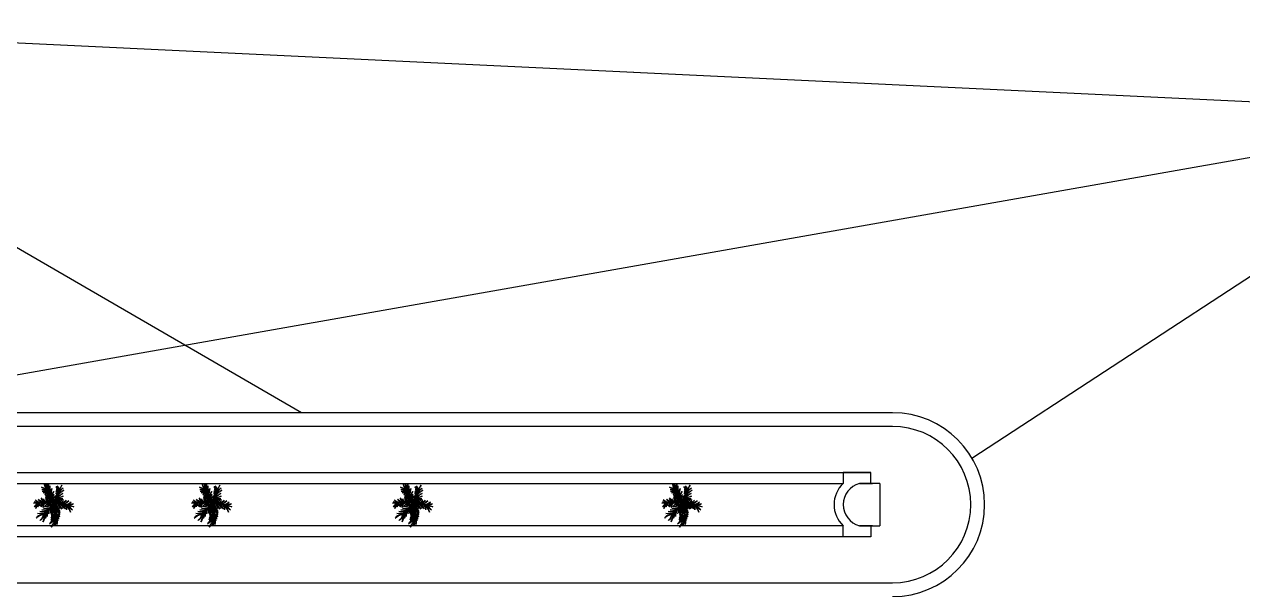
# Model space of a CAD drawing. Header units: millimetres. Extents: x 111 to 1506, y 14 to 566.
# Drawn here: x 246.98 to 260.24, y 235.63 to 241.78 of the extents above; entities that cross this region are included whole.
import ezdxf

# ---------------------------------------------------------------- set-up
doc = ezdxf.new("R2010")
doc.units = ezdxf.units.MM
doc.layers.add('Vegetacion.', color=255, linetype='Continuous')

# ---------------------------------------------------------------- blocks, each defined once
blk = doc.blocks.new('PAL-COCO')
at = {"color": 0}
for p, q in [((-0.26, 1.18), (-0.14, 1.07)), ((-0.15, 1.09), (-0.26, 1.18)), ((-0.2, 1.43), (-0.07, 1.23)), ((-0.07, 1.27), (-0.2, 1.43)), ((-0.08, 1.65), (0.01, 1.52)), ((0.02, 1.54), (-0.08, 1.65)), ((0.05, 1.09), (-0.07, 1.27)), ((-0.07, 1.23), (0.04, 1.02)), ((0.01, 1.52), (0.09, 1.38)), ((0.09, 1.42), (0.02, 1.54)), ((0.08, 1.84), (0.21, 1.07)), ((0.16, 1.64), (0.08, 1.84)), ((0.14, 1.29), (0.09, 1.42)), ((0.09, 1.38), (0.14, 1.23)), ((0.18, 1.15), (0.14, 1.29)), ((0.14, 1.23), (0.16, 1.07)), ((0.21, 1.45), (0.16, 1.64)), ((0.18, 1.02), (0.26, 1.23)), ((0.18, 1.01), (0.18, 1.15)), ((0.19, 1.07), (0.29, 1.14)), ((0.26, 1.25), (0.21, 1.45)), ((0.33, 1.26), (0.23, 1.14)), ((0.24, 1.26), (0.38, 1.37)), ((0.26, 1.42), (0.28, 1.58)), ((0.26, 1.23), (0.37, 1.44)), ((0.27, 1.26), (0.26, 1.42)), ((0.35, 1.16), (0.27, 1.1)), ((0.36, 1.89), (0.28, 1.26)), ((0.28, 1.58), (0.31, 1.74)), ((0.29, 1.14), (0.39, 1.19)), ((0.36, 1.45), (0.3, 1.32)), ((0.31, 1.74), (0.36, 1.89)), ((0.31, 1.31), (0.63, 1.77)), ((0.45, 1.36), (0.33, 1.26)), ((0.43, 1.2), (0.35, 1.16)), ((0.44, 1.57), (0.36, 1.45)), ((0.38, 1.37), (0.53, 1.45)), ((0.39, 1.19), (0.51, 1.21)), ((0.53, 1.22), (0.43, 1.2)), ((0.53, 1.67), (0.44, 1.57)), ((0.57, 1.45), (0.45, 1.36)), ((0.51, 1.21), (0.62, 1.22)), ((0.63, 1.77), (0.53, 1.67)), ((0.53, 1.45), (0.69, 1.52)), ((0.62, 1.22), (0.53, 1.22)), ((0.71, 1.52), (0.57, 1.45)), ((0.69, 1.52), (0.85, 1.58)), ((0.85, 1.58), (0.71, 1.52)), ((-1.65, 0.79), (-1.42, 0.64)), ((-1.48, 0.71), (-1.65, 0.79)), ((-1.49, 0.42), (-1.59, 0.36)), ((-1.53, 0.39), (-1.47, 0.44)), ((-1.38, 0.46), (-1.49, 0.42)), ((-1.49, 0.21), (-1.39, 0.33)), ((-1.41, 0.32), (-1.49, 0.21)), ((-1.31, 0.62), (-1.48, 0.71)), ((-1.47, 0.44), (-1.4, 0.48)), ((-1.42, 0.64), (-1.17, 0.5)), ((-1.32, 0.42), (-1.41, 0.32)), ((-1.4, 0.48), (-1.33, 0.5)), ((-1.39, 0.33), (-1.28, 0.42)), ((-1.26, 0.49), (-1.38, 0.46)), ((-1.37, 0.91), (-1.28, 0.79)), ((-1.3, 0.78), (-1.37, 0.91)), ((-1.33, 0.5), (-1.25, 0.51)), ((-1.33, 0.48), (-1.15, 0.51)), ((-1.22, 0.5), (-1.32, 0.42)), ((-1.16, 0.5), (-1.31, 0.62)), ((-1.21, 0.68), (-1.3, 0.78)), ((-1.28, 0.79), (-1.18, 0.68)), ((-1.28, 0.42), (-1.15, 0.51)), ((-1.26, 0.34), (-1.28, 0.25)), ((-1.28, 0.25), (-1.24, 0.33)), ((-1.21, 0.42), (-1.26, 0.34)), ((-1.25, 0.51), (-1.18, 0.5)), ((-1.24, 0.33), (-1.19, 0.4)), ((-1.09, 0.58), (-1.21, 0.68)), ((-1.14, 0.48), (-1.21, 0.42)), ((-1.19, 0.4), (-1.12, 0.46)), ((-1.18, 0.96), (-0.81, 0.5)), ((-1.07, 0.8), (-1.18, 0.96)), ((-1.18, 0.68), (-1.06, 0.59)), ((-1.17, 0.27), (-1.1, 0.36)), ((-1.1, 0.36), (-1.17, 0.27)), ((-1.15, 0.51), (-0.97, 0.51)), ((-1.06, 0.51), (-1.14, 0.48)), ((-1.12, 0.46), (-1.04, 0.5)), ((-1.03, 0.44), (-1.1, 0.36)), ((-1.1, 0.36), (-1.01, 0.42)), ((-0.97, 0.51), (-1.09, 0.58)), ((-1.03, 0.32), (-1.08, 0.23)), ((-1.08, 0.23), (-1, 0.31)), ((-0.95, 0.64), (-1.07, 0.8)), ((-1.06, 0.59), (-0.93, 0.51)), ((-1.04, 0.5), (-0.96, 0.52)), ((-1.04, 0.04), (-0.62, -0.18)), ((-0.91, -0.05), (-1.04, 0.04)), ((-0.94, 0.5), (-1.03, 0.44)), ((-0.96, 0.39), (-1.03, 0.32)), ((-1.01, 0.42), (-0.91, 0.47)), ((-1, 0.31), (-0.92, 0.37)), ((-0.97, 0.51), (-0.78, 0.5)), ((-0.88, 0.44), (-0.96, 0.39)), ((-0.82, 0.5), (-0.95, 0.64)), ((-0.87, 0.27), (-0.93, 0.19)), ((-0.93, 0.19), (-0.86, 0.26)), ((-0.92, 0.37), (-0.82, 0.42)), ((-0.91, 0.47), (-0.81, 0.5)), ((-0.78, 0.48), (-0.88, 0.44)), ((-0.8, 0.34), (-0.87, 0.27)), ((-0.86, 0.88), (-0.8, 0.75)), ((-0.81, 0.76), (-0.86, 0.88)), ((-0.86, 0.26), (-0.78, 0.32)), ((-0.82, 0.42), (-0.71, 0.44)), ((-0.75, 0.64), (-0.81, 0.76)), ((-0.8, 0.75), (-0.72, 0.64)), ((-0.71, 0.39), (-0.8, 0.34)), ((-0.78, 0.5), (-0.61, 0.45)), ((-0.68, 0.49), (-0.78, 0.48)), ((-0.78, 0.32), (-0.69, 0.36)), ((-0.78, 0.08), (-0.63, -0.04)), ((-0.69, 0), (-0.78, 0.08)), ((-0.67, 0.54), (-0.75, 0.64)), ((-0.72, 0.64), (-0.62, 0.54)), ((-0.67, 0.27), (-0.72, 0.2)), ((-0.72, 0.2), (-0.63, 0.26)), ((-0.71, 0.44), (-0.6, 0.44)), ((-0.62, 0.41), (-0.71, 0.39)), ((-0.69, 0.36), (-0.6, 0.39)), ((-0.6, -0.07), (-0.69, 0)), ((-0.58, 0.44), (-0.67, 0.54)), ((-0.6, 0.32), (-0.67, 0.27)), ((-0.63, 0.26), (-0.53, 0.31)), ((-0.62, 0.9), (-0.4, 0.35)), ((-0.43, 0.4), (-0.62, 0.9)), ((-0.62, 0.54), (-0.52, 0.45)), ((-0.52, 0.42), (-0.62, 0.41)), ((-0.61, 0.45), (-0.43, 0.38)), ((-0.6, 0.39), (-0.5, 0.39)), ((-0.52, 0.35), (-0.6, 0.32)), ((-0.6, 0.18), (-0.55, 0.1)), ((-0.57, 0.1), (-0.6, 0.18)), ((-0.58, 0.11), (-0.46, 0.18)), ((-0.53, 0.17), (-0.58, 0.11)), ((-0.53, 0.04), (-0.57, 0.1)), ((-0.55, 0.1), (-0.49, 0.03)), ((-0.53, 0.31), (-0.43, 0.33)), ((-0.46, 0.22), (-0.53, 0.17)), ((-0.47, -0.01), (-0.53, 0.04)), ((-0.44, 0.36), (-0.52, 0.35)), ((-0.5, 0.39), (-0.4, 0.37)), ((-0.49, 0.03), (-0.41, -0.02)), ((-0.42, 0.06), (-0.48, 0)), ((-0.48, 0), (-0.38, 0.05)), ((-0.38, 0.26), (-0.46, 0.22)), ((-0.46, 0.18), (-0.33, 0.22)), ((-0.36, 0.36), (-0.44, 0.36)), ((-0.43, 0.38), (-0.27, 0.3)), ((-0.43, 0.33), (-0.32, 0.34)), ((-0.42, 0.69), (-0.42, 0.87)), ((-0.42, 0.8), (-0.39, 0.57)), ((-0.39, 0.51), (-0.42, 0.69)), ((-0.34, 0.11), (-0.42, 0.06)), ((-0.41, 0.43), (-0.29, 0.4)), ((-0.27, 0.42), (-0.41, 0.43)), ((-0.39, 0.57), (-0.33, 0.34)), ((-0.35, 0.34), (-0.39, 0.51)), ((-0.3, 0.27), (-0.38, 0.26)), ((-0.38, 0.05), (-0.27, 0.09)), ((-0.37, 0.63), (-0.15, 0.44)), ((-0.21, 0.57), (-0.37, 0.63)), ((-0.26, 0.13), (-0.37, 0.13)), ((-0.37, 0.13), (-0.23, 0.11)), ((-0.36, 0.28), (-0.23, 0.24)), ((-0.23, 0.25), (-0.36, 0.28)), ((-0.32, 0.07), (-0.36, 0.14)), ((-0.34, 0.78), (-0.21, 0.71)), ((-0.22, 0.73), (-0.34, 0.78)), ((-0.25, 0.14), (-0.34, 0.11)), ((-0.34, 0.12), (-0.28, 0.05)), ((-0.32, 0.11), (-0.34, 0.04)), ((-0.34, 0.04), (-0.33, -0.02)), ((-0.33, 0.22), (-0.2, 0.23)), ((-0.28, 0.17), (-0.32, 0.11)), ((-0.26, 0.01), (-0.32, 0.07)), ((-0.31, 0.91), (-0.2, 0.88)), ((-0.21, 0.9), (-0.31, 0.91)), ((-0.31, 0.79), (-0.24, 0.29)), ((-0.22, 0.28), (-0.31, 0.79)), ((-0.22, 0.27), (-0.3, 0.27)), ((-0.29, 0.4), (-0.18, 0.34)), ((-0.22, 0.2), (-0.28, 0.17)), ((-0.28, 0.05), (-0.21, 0)), ((-0.14, 0.38), (-0.27, 0.42)), ((-0.27, 0.3), (-0.13, 0.19)), ((-0.27, 0.09), (-0.15, 0.11)), ((-0.16, 0.12), (-0.26, 0.13)), ((-0.2, -0.03), (-0.26, 0.01)), ((-0.16, 0.14), (-0.25, 0.14)), ((-0.11, 0.2), (-0.23, 0.25)), ((-0.23, 0.24), (-0.11, 0.18)), ((-0.23, 0.11), (-0.1, 0.06)), ((-0.15, 0.02), (-0.23, -0.03)), ((-0.1, 0.65), (-0.22, 0.73)), ((-0.15, 0.21), (-0.22, 0.2)), ((-0.12, 0.86), (-0.21, 0.9)), ((-0.21, 0.71), (-0.1, 0.62)), ((-0.06, 0.48), (-0.21, 0.57)), ((-0.21, 0), (-0.13, -0.03)), ((-0.2, 0.88), (-0.1, 0.82)), ((-0.18, 0.34), (-0.08, 0.28)), ((-0.17, -0.04), (-0.07, 0)), ((-0.08, 0.13), (-0.16, 0.14)), ((-0.06, 0.08), (-0.16, 0.12)), ((-0.05, 1), (-0.15, 1.09)), ((-0.15, 0.44), (0.07, 0.24)), ((-0.08, 0.19), (-0.15, 0.21)), ((-0.15, 0.11), (-0.03, 0.12)), ((-0.05, 0.03), (-0.15, 0.02)), ((-0.14, 1.07), (-0.04, 0.94)), ((-0.02, 0.31), (-0.14, 0.38)), ((-0.13, 0.51), (-0.1, 0.67)), ((-0.13, 0.35), (-0.13, 0.51)), ((-0.12, 0.19), (-0.13, 0.35)), ((-0.13, 0.19), (0.01, 0.06)), ((-0.03, 0.81), (-0.12, 0.86)), ((-0.1, 0.67), (-0.12, 0.5)), ((-0.12, 0.5), (-0.12, 0.32)), ((-0.12, 0.32), (-0.1, 0.15)), ((0.01, 0.13), (-0.11, 0.2)), ((-0.11, 0.18), (0, 0.11)), ((-0.1, 0.82), (-0.02, 0.74)), ((0, 0.56), (-0.1, 0.65)), ((-0.1, 0.62), (0, 0.51)), ((-0.1, 0.06), (0.02, -0.01)), ((-0.08, 0.28), (0.01, 0.19)), ((-0.03, 0.15), (-0.08, 0.19)), ((-0.07, 0), (0.04, 0.03)), ((0.08, 0.37), (-0.06, 0.48)), ((0.04, 0.03), (-0.06, 0.08)), ((0.04, 0.9), (-0.05, 1)), ((0.04, 0.03), (-0.05, 0.03)), ((-0.04, 0.94), (0.04, 0.81)), ((0.04, 0.74), (-0.03, 0.81)), ((0.01, 0.09), (-0.03, 0.15)), ((-0.02, 0.74), (0.05, 0.64)), ((0.08, 0.22), (-0.02, 0.31)), ((-0.01, 0.33), (0.01, 0.47)), ((0, 0.18), (-0.01, 0.33)), ((0.08, 0.46), (0, 0.56)), ((0, 0.51), (0.08, 0.39)), ((0.02, 0.2), (0, 0.14)), ((0.03, 0.04), (0, 0.18)), ((0, 0.14), (0, 0.08)), ((0, 0.11), (0.1, 0.02)), ((0, 0.08), (0.03, 0.03)), ((0, -0.04), (0.02, 0.02)), ((0.01, 0.47), (0.01, 0.3)), ((0.01, 0.3), (0.03, 0.13)), ((0.01, 0.19), (0.09, 0.1)), ((0.11, 0.04), (0.01, 0.13)), ((0.02, 0.02), (0.01, 0.09)), ((0.01, 0.06), (0.12, -0.09)), ((0.06, 0.24), (0.02, 0.2)), ((0.03, 0.13), (0.07, -0.03)), ((0.03, 0.03), (0.08, -0.01)), ((0.04, 1.02), (0.13, 0.81)), ((0.11, 0.79), (0.04, 0.9)), ((0.04, 0.81), (0.11, 0.67)), ((0.1, 0.65), (0.04, 0.74)), ((0.11, -0.05), (0.04, 0.03)), ((0.15, 0.91), (0.05, 1.09)), ((0.05, 0.64), (0.1, 0.54)), ((0.11, 0.27), (0.06, 0.24)), ((0.07, 0.39), (0.21, 0.46)), ((0.07, 0.21), (0.08, 0.33)), ((0.08, 0.1), (0.07, 0.21)), ((0.08, 0.34), (0.09, 0.57)), ((0.09, 0.11), (0.08, 0.34)), ((0.08, 0.11), (0.16, 0.18)), ((0.1, -0.02), (0.08, 0.1)), ((0.09, 0.57), (0.13, 0.8)), ((0.23, 0.52), (0.09, 0.47)), ((0.09, 0.25), (0.19, 0.31)), ((0.15, 0.25), (0.09, 0.18)), ((0.13, -0.11), (0.09, 0.11)), ((0.21, 0.73), (0.1, 0.6)), ((0.18, 0.13), (0.1, 0.06)), ((0.11, 0.68), (0.19, 0.76)), ((0.11, 0.54), (0.27, 0.61)), ((0.17, 0.27), (0.11, 0.27)), ((0.34, 0.05), (0.12, -0.09)), ((0.12, -0.09), (0.27, 0.02)), ((0.13, 0.8), (0.18, 1.02)), ((0.13, -0.06), (0.15, 0.03)), ((0.34, 0.96), (0.14, 0.83)), ((0.23, 0.31), (0.15, 0.25)), ((0.15, 0.03), (0.2, 0.11)), ((0.15, -0.06), (0.16, 0.08)), ((0.16, 1.07), (0.16, 0.91)), ((0.2, 1.03), (0.16, 0.95)), ((0.16, 0.89), (0.35, 0.99)), ((0.16, 0.08), (0.19, 0.23)), ((0.16, 0.18), (0.26, 0.23)), ((0.23, 0.24), (0.17, 0.27)), ((0.17, -0.01), (0.22, 0.05)), ((0.28, 0.19), (0.18, 0.13)), ((0.19, 0.76), (0.28, 0.84)), ((0.23, 0.36), (0.19, -0.03)), ((0.19, 0.23), (0.23, 0.36)), ((0.19, 0.31), (0.29, 0.36)), ((0.27, 1.1), (0.2, 1.03)), ((0.2, 0.11), (0.27, 0.18)), ((0.2, -0.01), (0.25, 0.03)), ((0.34, 0.83), (0.21, 0.73)), ((0.21, 0.46), (0.36, 0.52)), ((0.22, 0.05), (0.29, 0.1)), ((0.35, 0.59), (0.23, 0.52)), ((0.32, 0.35), (0.23, 0.31)), ((0.27, 0.2), (0.23, 0.24)), ((0.29, 0.03), (0.24, 0)), ((0.25, 0.12), (0.27, 0.23)), ((0.25, 0), (0.25, 0.12)), ((0.25, 0.03), (0.28, 0.08)), ((0.26, 0.23), (0.37, 0.25)), ((0.27, 0.61), (0.42, 0.69)), ((0.27, 0.23), (0.31, 0.34)), ((0.27, 0.18), (0.35, 0.23)), ((0.28, 0.14), (0.27, 0.2)), ((0.27, 0.02), (0.43, 0.12)), ((0.28, 0.84), (0.38, 0.89)), ((0.38, 0.23), (0.28, 0.19)), ((0.28, 0.08), (0.28, 0.14)), ((0.29, 0.36), (0.4, 0.38)), ((0.29, 0.1), (0.36, 0.13)), ((0.36, 0.03), (0.29, 0.03)), ((0.33, 0.3), (0.3, 0.17)), ((0.3, 0.17), (0.3, 0.03)), ((0.35, -0.08), (0.3, 0.02)), ((0.31, 0.34), (0.38, 0.43)), ((0.42, 0.37), (0.32, 0.35)), ((0.38, 0.43), (0.33, 0.3)), ((0.55, 1.08), (0.34, 0.96)), ((0.49, 0.92), (0.34, 0.83)), ((0.56, 0.17), (0.34, 0.05)), ((0.35, 0.99), (0.55, 1.08)), ((0.47, 0.68), (0.35, 0.59)), ((0.35, 0.23), (0.44, 0.27)), ((0.36, 0.52), (0.52, 0.56)), ((0.36, 0.13), (0.45, 0.15)), ((0.41, 0), (0.36, 0.03)), ((0.37, 0.07), (0.55, 0.54)), ((0.37, 0.25), (0.48, 0.25)), ((0.38, 0.89), (0.49, 0.92)), ((0.48, 0.25), (0.38, 0.23)), ((0.4, 0.38), (0.51, 0.38)), ((0.4, 0.09), (0.44, 0)), ((0.43, 0.22), (0.41, 0.11)), ((0.47, 0.01), (0.41, 0.12)), ((0.45, -0.04), (0.41, 0)), ((0.42, 0.69), (0.57, 0.78)), ((0.51, 0.38), (0.42, 0.37)), ((0.45, 0.33), (0.43, 0.22)), ((0.43, 0.12), (0.61, 0.19)), ((0.49, 0.44), (0.45, 0.33)), ((0.45, 0.15), (0.53, 0.14)), ((0.57, 0.78), (0.47, 0.68)), ((0.54, -0.08), (0.47, 0.01)), ((0.55, 0.54), (0.49, 0.44)), ((0.5, 0.22), (0.52, 0.33)), ((0.5, 0.12), (0.5, 0.22)), ((0.52, 0.33), (0.56, 0.42)), ((0.54, 0.27), (0.53, 0.15)), ((0.57, 0.38), (0.54, 0.27)), ((0.56, 0.42), (0.62, 0.51)), ((0.59, 0.08), (0.56, 0.18)), ((0.56, 0.15), (0.58, 0.06)), ((0.62, 0.49), (0.57, 0.38)), ((0.58, 0.06), (0.62, -0.01)), ((0.63, -0.01), (0.59, 0.08)), ((0.61, 0.34), (0.63, 0.42)), ((0.61, 0.26), (0.61, 0.34)), ((0.62, 0.18), (0.61, 0.26)), ((0.61, 0.19), (0.79, 0.23)), ((0.69, 0.58), (0.62, 0.49)), ((0.62, 0.51), (0.69, 0.58)), ((0.63, 0.42), (0.67, 0.49)), ((0.64, 0.38), (0.63, 0.29)), ((0.63, 0.29), (0.64, 0.21)), ((0.67, 0.46), (0.64, 0.38)), ((0.66, 0.21), (0.69, 0.12)), ((0.67, 0.49), (0.72, 0.55)), ((0.72, 0.54), (0.67, 0.46)), ((0.69, 0.12), (0.75, 0.04)), ((0.7, 0.3), (0.73, 0.39)), ((0.7, 0.2), (0.7, 0.3)), ((0.72, 0.13), (0.7, 0.23)), ((0.78, 0.6), (0.72, 0.54)), ((0.72, 0.55), (0.78, 0.6)), ((0.76, 0.05), (0.72, 0.13)), ((0.73, 0.39), (0.78, 0.48)), ((0.77, 0.39), (0.74, 0.31)), ((0.74, 0.31), (0.74, 0.22)), ((0.75, 0.04), (0.81, -0.04)), ((0.82, -0.03), (0.76, 0.05)), ((0.81, 0.47), (0.77, 0.39)), ((0.77, 0.24), (0.81, 0.33)), ((0.78, 0.48), (0.85, 0.55)), ((0.79, 0.23), (0.98, 0.26)), ((0.81, 0.25), (0.8, 0.16)), ((0.8, 0.16), (0.82, 0.07)), ((0.86, 0.54), (0.81, 0.47)), ((0.81, 0.33), (0.86, 0.41)), ((0.85, 0.32), (0.82, 0.24)), ((0.82, 0.07), (0.87, 0)), ((0.83, 0.15), (0.83, 0.24)), ((0.84, 0.07), (0.83, 0.15)), ((0.88, -0.01), (0.84, 0.07)), ((0.85, 0.55), (0.93, 0.6)), ((0.89, 0.4), (0.85, 0.32)), ((0.93, 0.6), (0.86, 0.54)), ((0.86, 0.41), (0.92, 0.48)), ((0.95, 0.47), (0.89, 0.4)), ((0.92, 0.48), (1, 0.53)), ((0.92, 0.28), (0.95, 0.17)), ((0.93, 0.25), (0.99, 0.36)), ((0.98, 0.15), (0.93, 0.27)), ((1.01, 0.52), (0.95, 0.47)), ((0.95, 0.17), (1, 0.07)), ((1.03, 0.35), (0.97, 0.25)), ((0.98, 0.26), (1.17, 0.25)), ((1.05, 0.04), (0.98, 0.15)), ((0.99, 0.36), (1.08, 0.45)), ((1, 0.53), (1.09, 0.56)), ((1, 0.07), (1.06, -0.02)), ((1.09, 0.56), (1.01, 0.52)), ((1.1, 0.44), (1.03, 0.35)), ((1.05, 0.27), (1.12, 0.34)), ((1.14, -0.05), (1.05, 0.04)), ((1.08, 0.45), (1.18, 0.52)), ((1.18, 0.34), (1.09, 0.27)), ((1.09, 0.25), (1.15, 0.12)), ((1.19, 0.51), (1.1, 0.44)), ((1.19, 0.1), (1.1, 0.27)), ((1.12, 0.34), (1.2, 0.41)), ((1.15, 0.12), (1.22, 0)), ((1.17, 0.25), (1.35, 0.23)), ((1.18, 0.52), (1.29, 0.57)), ((1.28, 0.4), (1.18, 0.34)), ((1.29, 0.57), (1.19, 0.51)), ((1.19, 0.25), (1.29, 0.32)), ((1.3, -0.06), (1.19, 0.1)), ((1.2, 0.41), (1.3, 0.45)), ((1.31, 0.31), (1.22, 0.25)), ((1.23, 0.23), (1.29, 0.1)), ((1.38, 0.44), (1.28, 0.4)), ((1.3, 0.14), (1.28, 0.26)), ((1.29, 0.32), (1.4, 0.36)), ((1.29, 0.1), (1.36, -0.02)), ((1.3, 0.45), (1.4, 0.46)), ((1.34, 0.03), (1.3, 0.14)), ((1.42, 0.35), (1.31, 0.31)), ((1.4, -0.06), (1.34, 0.03)), ((1.35, 0.23), (1.46, 0.29)), ((1.35, 0.23), (1.53, 0.18)), ((1.5, 0.46), (1.38, 0.44)), ((1.46, 0.27), (1.38, 0.2)), ((1.38, 0.2), (1.39, 0.1)), ((1.46, 0.08), (1.39, 0.22)), ((1.39, 0.1), (1.42, 0.02)), ((1.4, 0.46), (1.5, 0.46)), ((1.4, 0.36), (1.52, 0.39)), ((1.52, 0.38), (1.42, 0.35)), ((1.42, 0.02), (1.48, -0.06)), ((1.46, 0.29), (1.59, 0.33)), ((1.56, 0.32), (1.46, 0.27)), ((1.54, -0.05), (1.46, 0.08)), ((1.52, 0.08), (1.49, 0.19)), ((1.5, 0.19), (1.63, 0.21)), ((1.64, 0.4), (1.52, 0.38)), ((1.52, 0.39), (1.64, 0.4)), ((1.52, 0.17), (1.52, 0.08)), ((1.56, -0.03), (1.52, 0.08)), ((1.52, 0.08), (1.54, -0.01)), ((1.53, 0.18), (1.71, 0.11)), ((1.66, 0.35), (1.56, 0.32)), ((1.67, 0.19), (1.56, 0.17)), ((1.67, -0.03), (1.57, 0.17)), ((1.57, 0.16), (1.62, 0.03)), ((1.59, 0.33), (1.72, 0.35)), ((1.62, 0.03), (1.67, -0.08)), ((1.63, 0.21), (1.76, 0.21)), ((1.65, 0.13), (1.81, 0.07)), ((1.77, 0.36), (1.66, 0.35)), ((1.79, 0.19), (1.67, 0.19)), ((2.22, -0.2), (1.68, 0.12)), ((1.72, 0.35), (1.86, 0.35)), ((1.76, 0.21), (1.89, 0.19)), ((1.88, 0.35), (1.77, 0.36)), ((1.91, 0.17), (1.79, 0.19)), ((1.81, 0.07), (1.95, 0)), ((1.86, 0.35), (1.98, 0.32)), ((1.98, 0.32), (1.88, 0.35)), ((1.89, 0.19), (2.01, 0.15)), ((2.02, 0.14), (1.91, 0.17)), ((2.01, 0.15), (2.12, 0.08)), ((2.12, 0.08), (2.02, 0.14)), ((-1.81, -0.6), (-1.64, -0.61)), ((-1.62, -0.62), (-1.81, -0.6)), ((-1.79, -0.82), (-1.64, -0.79)), ((-1.67, -0.81), (-1.79, -0.82)), ((-1.75, -0.44), (-1.41, -0.45)), ((-1.54, -0.46), (-1.75, -0.44)), ((-1.55, -0.78), (-1.67, -0.81)), ((-1.64, -0.61), (-1.47, -0.6)), ((-1.64, -0.79), (-1.49, -0.75)), ((-1.42, -0.61), (-1.62, -0.62)), ((-1.59, -0.34), (-0.88, -0.32)), ((-0.91, -0.34), (-1.59, -0.34)), ((-1.43, -0.74), (-1.55, -0.78)), ((-1.31, -0.47), (-1.54, -0.46)), ((-1.49, -0.75), (-1.35, -0.68)), ((-1.47, -0.6), (-1.3, -0.56)), ((-1.44, -1.11), (-1.38, -0.92)), ((-1.4, -0.95), (-1.44, -1.11)), ((-1.33, -0.67), (-1.43, -0.74)), ((-1.23, -0.58), (-1.42, -0.61)), ((-1.41, -0.45), (-1.07, -0.43)), ((-1.34, -0.79), (-1.4, -0.95)), ((-1.23, -0.59), (-1.38, -0.74)), ((-1.38, -0.92), (-1.29, -0.73)), ((-1.35, -0.68), (-1.23, -0.58)), ((-1.27, -0.64), (-1.34, -0.79)), ((-1.33, -0.14), (-1.05, -0.2)), ((-1.2, -0.2), (-1.33, -0.14)), ((-1.09, -0.46), (-1.31, -0.47)), ((-1.3, -0.56), (-1.14, -0.5)), ((-1.29, -0.73), (-1.19, -0.55)), ((-1.24, -1.07), (-1.14, -0.5)), ((-1.21, -0.71), (-1.24, -0.89)), ((-1.24, -0.89), (-1.24, -1.07)), ((-1.08, -0.44), (-1.23, -0.59)), ((-1.16, -0.53), (-1.21, -0.71)), ((-1.06, -0.24), (-1.2, -0.2)), ((-1.11, -0.62), (-1.12, -0.76)), ((-1.12, -0.76), (-1.1, -0.9)), ((-1.07, -0.48), (-1.11, -0.62)), ((-1.1, -0.9), (-1.06, -1.03)), ((-0.9, -0.32), (-1.08, -0.44)), ((-1.07, -0.62), (-1.05, -0.41)), ((-1.07, -0.83), (-1.07, -0.62)), ((-1.06, -1.03), (-1.07, -0.83)), ((-0.92, -0.26), (-1.06, -0.24)), ((-1.05, -0.2), (-0.76, -0.25)), ((-0.96, -0.36), (-0.98, -0.51)), ((-0.98, -0.51), (-0.98, -0.65)), ((-0.98, -0.65), (-0.97, -0.8)), ((-0.97, -0.8), (-0.94, -0.94)), ((-0.95, -0.62), (-0.92, -0.46)), ((-0.95, -0.78), (-0.95, -0.62)), ((-0.94, -0.94), (-0.95, -0.78)), ((-0.78, -0.26), (-0.92, -0.26)), ((-0.92, -0.46), (-0.88, -0.31)), ((-0.77, -0.13), (-0.91, -0.05)), ((-0.72, -0.22), (-0.9, -0.32)), ((-0.86, -0.38), (-0.88, -0.49)), ((-0.88, -0.49), (-0.87, -0.6)), ((-0.87, -0.6), (-0.84, -0.7)), ((-0.83, -0.28), (-0.86, -0.38)), ((-0.84, -0.57), (-0.83, -0.45)), ((-0.82, -0.69), (-0.84, -0.57)), ((-0.84, -0.7), (-0.78, -0.79)), ((-0.83, -0.45), (-0.8, -0.34)), ((-0.78, -0.79), (-0.82, -0.69)), ((-0.8, -0.34), (-0.74, -0.24)), ((-0.62, -0.18), (-0.77, -0.13)), ((-0.52, -0.14), (-0.72, -0.22)), ((-0.69, -0.28), (-0.71, -0.39)), ((-0.71, -0.39), (-0.71, -0.51)), ((-0.71, -0.51), (-0.7, -0.63)), ((-0.7, -0.63), (-0.66, -0.74)), ((-0.66, -0.17), (-0.69, -0.28)), ((-0.68, -0.5), (-0.66, -0.38)), ((-0.68, -0.62), (-0.68, -0.5)), ((-0.66, -0.74), (-0.68, -0.62)), ((-0.66, -0.38), (-0.63, -0.27)), ((-0.63, -0.04), (-0.46, -0.13)), ((-0.63, -0.27), (-0.57, -0.16)), ((-0.49, -0.13), (-0.6, -0.07)), ((-0.52, -0.29), (-0.54, -0.44)), ((-0.54, -0.44), (-0.54, -0.58)), ((-0.54, -0.58), (-0.52, -0.73)), ((-0.32, -0.08), (-0.52, -0.14)), ((-0.49, -0.14), (-0.52, -0.29)), ((-0.52, -0.73), (-0.49, -0.43)), ((-0.35, -0.68), (-0.51, -0.71)), ((-0.51, -0.71), (-0.39, -0.7)), ((-0.49, -0.43), (-0.45, -0.13)), ((-0.4, -0.05), (-0.47, -0.01)), ((-0.46, -0.55), (-0.36, -0.57)), ((-0.35, -0.55), (-0.46, -0.55)), ((-0.46, -1.15), (-0.06, -0.81)), ((-0.39, -0.22), (-0.42, -0.31)), ((-0.42, -0.31), (-0.42, -0.4)), ((-0.42, -0.4), (-0.4, -0.49)), ((-0.41, -0.02), (-0.32, -0.05)), ((-0.41, -0.37), (-0.31, -0.4)), ((-0.3, -0.38), (-0.41, -0.37)), ((-0.32, -0.07), (-0.4, -0.05)), ((-0.4, -0.49), (-0.36, -0.58)), ((-0.35, -0.14), (-0.39, -0.22)), ((-0.39, -0.38), (-0.37, -0.28)), ((-0.38, -0.47), (-0.39, -0.38)), ((-0.39, -0.7), (-0.27, -0.68)), ((-0.22, -0.81), (-0.39, -0.9)), ((-0.39, -0.9), (-0.3, -0.89)), ((-0.35, -0.57), (-0.38, -0.47)), ((-0.37, -0.28), (-0.33, -0.19)), ((-0.3, -0.08), (-0.36, -0.16)), ((-0.36, -0.16), (-0.27, -0.09)), ((-0.36, -0.57), (-0.27, -0.57)), ((-0.36, -0.58), (-0.3, -0.65)), ((-0.29, -0.07), (-0.35, -0.14)), ((-0.25, -0.54), (-0.35, -0.55)), ((-0.3, -0.65), (-0.35, -0.57)), ((-0.19, -0.64), (-0.35, -0.68)), ((-0.24, -1.03), (-0.34, -1.11)), ((-0.33, -0.02), (-0.29, -0.08)), ((-0.33, -0.19), (-0.27, -0.12)), ((-0.11, -0.04), (-0.32, -0.08)), ((-0.32, -0.05), (-0.23, -0.07)), ((-0.24, -0.07), (-0.32, -0.07)), ((-0.31, -0.4), (-0.21, -0.41)), ((-0.23, -0.03), (-0.3, -0.08)), ((-0.2, -0.37), (-0.3, -0.38)), ((-0.3, -0.89), (-0.2, -0.86)), ((-0.29, -0.08), (-0.24, -0.12)), ((-0.27, -0.09), (-0.17, -0.04)), ((-0.27, -0.12), (-0.19, -0.06)), ((-0.27, -0.57), (-0.17, -0.55)), ((-0.27, -0.68), (-0.16, -0.64)), ((-0.16, -0.51), (-0.25, -0.54)), ((-0.24, -0.12), (-0.17, -0.14)), ((-0.22, -0.14), (-0.24, -0.24)), ((-0.24, -0.24), (-0.24, -0.34)), ((-0.24, -0.34), (-0.21, -0.43)), ((-0.15, -0.94), (-0.24, -1.03)), ((-0.23, -0.22), (-0.12, -0.15)), ((-0.16, -0.15), (-0.23, -0.22)), ((-0.18, -0.06), (-0.22, -0.14)), ((-0.06, -0.7), (-0.22, -0.81)), ((-0.21, -0.31), (-0.19, -0.21)), ((-0.2, -0.42), (-0.21, -0.31)), ((-0.21, -0.41), (-0.11, -0.39)), ((-0.21, -0.43), (-0.17, -0.51)), ((-0.12, -0.05), (-0.2, -0.03)), ((-0.1, -0.34), (-0.2, -0.37)), ((-0.17, -0.51), (-0.2, -0.42)), ((-0.2, -0.86), (-0.12, -0.81)), ((-0.19, -0.21), (-0.16, -0.11)), ((-0.03, -0.57), (-0.19, -0.64)), ((-0.12, -1.09), (-0.19, -1.2)), ((-0.17, -0.14), (-0.1, -0.13)), ((-0.17, -0.55), (-0.08, -0.51)), ((-0.16, -0.11), (-0.1, -0.03)), ((-0.09, -0.11), (-0.16, -0.15)), ((-0.07, -0.45), (-0.16, -0.51)), ((-0.16, -0.64), (-0.05, -0.59)), ((-0.08, -0.84), (-0.15, -0.94)), ((-0.13, -0.03), (-0.05, -0.05)), ((-0.04, -0.05), (-0.12, -0.05)), ((-0.12, -0.15), (0, -0.11)), ((-0.12, -0.81), (-0.06, -0.74)), ((-0.08, -0.97), (-0.12, -1.09)), ((0.1, -0.03), (-0.11, -0.04)), ((-0.11, -0.39), (-0.01, -0.35)), ((-0.11, -1.16), (-0.06, -1.05)), ((-0.1, -0.13), (-0.04, -0.1)), ((0, -0.29), (-0.1, -0.34)), ((0, -0.07), (-0.09, -0.11)), ((0.11, -1.1), (-0.09, -0.96)), ((-0.06, -0.13), (-0.08, -0.22)), ((-0.08, -0.22), (-0.07, -0.32)), ((-0.08, -0.51), (0, -0.46)), ((-0.07, -0.71), (-0.08, -0.9)), ((0.13, -0.97), (-0.08, -0.79)), ((-0.08, -0.83), (0.06, -0.95)), ((-0.08, -0.9), (-0.07, -1.09)), ((-0.06, -0.12), (-0.07, -0.17)), ((-0.07, -0.17), (-0.06, -0.23)), ((-0.07, -0.32), (-0.03, -0.4)), ((0.01, -0.38), (-0.07, -0.45)), ((-0.03, -0.52), (-0.07, -0.71)), ((-0.07, -1.09), (-0.03, -1.28)), ((-0.03, -0.05), (-0.06, -0.13)), ((-0.03, -0.07), (-0.06, -0.12)), ((-0.06, -0.23), (-0.02, -0.27)), ((-0.06, -0.99), (0.05, -1.1)), ((-0.05, -0.21), (-0.03, -0.12)), ((-0.05, -0.31), (-0.05, -0.21)), ((-0.03, -0.4), (-0.05, -0.31)), ((-0.04, -0.1), (0, -0.04)), ((-0.03, -0.12), (0.02, -0.04)), ((0.03, -0.05), (-0.03, -0.07)), ((0.04, -0.33), (-0.03, -0.52)), ((-0.01, -0.66), (-0.03, -0.57)), ((-0.02, -0.27), (0.04, -0.28)), ((-0.02, -0.59), (-0.01, -0.68)), ((-0.01, -0.35), (0.07, -0.29)), ((-0.01, -0.4), (0.04, -0.5)), ((0.03, -0.74), (-0.01, -0.66)), ((-0.01, -0.68), (0.02, -0.76)), ((0.09, -0.06), (0, -0.07)), ((0, -0.11), (0.12, -0.1)), ((0.08, -0.23), (0, -0.29)), ((0.08, -0.3), (0.01, -0.43)), ((0.01, -0.43), (0.07, -0.39)), ((0.12, -0.57), (0.01, -0.42)), ((0.02, -0.01), (0.13, -0.1)), ((0.02, -0.76), (0.07, -0.84)), ((0.08, -0.06), (0.03, -0.05)), ((0.08, -0.81), (0.03, -0.74)), ((0.13, -0.16), (0.04, -0.33)), ((0.04, -0.28), (0.09, -0.28)), ((0.04, -0.5), (0.11, -0.6)), ((0.05, -1.1), (0.17, -1.18)), ((0.06, -0.95), (0.21, -1.05)), ((0.07, -0.39), (0.11, -0.33)), ((0.07, -0.84), (0.14, -0.9)), ((0.08, -0.01), (0.14, -0.02)), ((0.13, -0.09), (0.08, -0.06)), ((0.13, -0.15), (0.08, -0.3)), ((0.13, -0.37), (0.08, -0.28)), ((0.15, -0.87), (0.08, -0.81)), ((0.09, -0.28), (0.14, -0.24)), ((0.09, -0.24), (0.11, -0.34)), ((0.11, -0.33), (0.14, -0.26)), ((0.11, -0.34), (0.15, -0.42)), ((0.11, -0.64), (0.18, -0.42)), ((0.18, -0.51), (0.11, -0.64)), ((0.11, -0.6), (0.19, -0.68)), ((0.31, -1.24), (0.11, -1.1)), ((0.32, -0.12), (0.12, -0.18)), ((0.12, -0.15), (0.36, -0.27)), ((0.25, -0.7), (0.12, -0.57)), ((0.13, -0.09), (0.17, -0.01)), ((0.16, -0.13), (0.13, -0.09)), ((0.2, -0.45), (0.13, -0.37)), ((0.36, -1.14), (0.13, -0.97)), ((0.14, -0.02), (0.2, -0.01)), ((0.53, -0.36), (0.14, -0.06)), ((0.14, -0.17), (0.27, -0.15)), ((0.14, -0.26), (0.15, -0.18)), ((0.14, -0.24), (0.16, -0.19)), ((0.14, -0.9), (0.23, -0.93)), ((0.15, -0.06), (0.2, -0.14)), ((0.15, -0.42), (0.22, -0.49)), ((0.23, -0.91), (0.15, -0.87)), ((0.16, -0.19), (0.16, -0.13)), ((0.2, -0.05), (0.18, -0.1)), ((0.18, -0.1), (0.19, -0.16)), ((0.18, -0.42), (0.24, -0.2)), ((0.23, -0.38), (0.18, -0.51)), ((0.19, -0.16), (0.22, -0.22)), ((0.19, -0.68), (0.28, -0.75)), ((0.24, 0), (0.2, -0.05)), ((0.2, -0.14), (0.27, -0.22)), ((0.29, -0.52), (0.2, -0.45)), ((0.21, -1.05), (0.36, -1.14)), ((0.22, -0.22), (0.27, -0.25)), ((0.22, -0.49), (0.29, -0.54)), ((0.26, -0.24), (0.23, -0.38)), ((0.32, -0.93), (0.23, -0.91)), ((0.23, -0.93), (0.32, -0.95)), ((0.39, -0.81), (0.25, -0.7)), ((0.26, -0.01), (0.35, -0.12)), ((0.27, -0.15), (0.4, -0.11)), ((0.27, -0.22), (0.34, -0.28)), ((0.27, -0.25), (0.33, -0.26)), ((0.28, -0.75), (0.39, -0.81)), ((0.38, -0.57), (0.29, -0.52)), ((0.29, -0.54), (0.38, -0.57)), ((0.3, -0.8), (0.33, -0.63)), ((0.35, -0.68), (0.3, -0.8)), ((0.52, -0.06), (0.32, -0.12)), ((0.53, -0.21), (0.32, -0.25)), ((0.41, -0.94), (0.32, -0.93)), ((0.32, -0.95), (0.41, -0.94)), ((0.33, -0.26), (0.39, -0.25)), ((0.33, -0.63), (0.35, -0.45)), ((0.34, -0.28), (0.43, -0.33)), ((0.42, -0.16), (0.35, -0.08)), ((0.35, -0.12), (0.45, -0.21)), ((0.35, -0.26), (0.74, -0.18)), ((0.35, -0.45), (0.36, -0.27)), ((0.38, -0.56), (0.35, -0.68)), ((0.36, -0.27), (0.59, -0.42)), ((0.4, -0.43), (0.38, -0.56)), ((0.39, -0.25), (0.44, -0.21)), ((0.4, -0.11), (0.52, -0.06)), ((0.4, -0.3), (0.4, -0.43)), ((0.5, -0.23), (0.42, -0.16)), ((0.43, -0.33), (0.53, -0.36)), ((0.44, 0), (0.5, -0.08)), ((0.44, -0.21), (0.47, -0.16)), ((0.47, -0.1), (0.45, -0.04)), ((0.45, -0.21), (0.57, -0.28)), ((0.47, -0.16), (0.47, -0.1)), ((0.5, -0.08), (0.57, -0.15)), ((0.59, -0.29), (0.5, -0.23)), ((0.91, -0.27), (0.5, -0.35)), ((0.52, -0.63), (0.51, -0.35)), ((0.51, -0.91), (0.52, -0.63)), ((0.54, -0.74), (0.51, -0.91)), ((0.74, -0.18), (0.53, -0.21)), ((0.63, -0.15), (0.54, -0.08)), ((0.56, -0.56), (0.54, -0.74)), ((0.56, -0.38), (0.68, -0.36)), ((0.57, -0.39), (0.56, -0.56)), ((0.57, -0.15), (0.65, -0.2)), ((0.57, -0.28), (0.69, -0.33)), ((0.69, -0.33), (0.59, -0.29)), ((0.59, -0.42), (0.81, -0.59)), ((0.75, -0.45), (0.61, -0.44)), ((0.62, -0.01), (0.67, -0.08)), ((0.7, -0.08), (0.63, -0.01)), ((0.73, -0.21), (0.63, -0.15)), ((0.65, -0.65), (0.64, -0.44)), ((0.64, -1.06), (0.66, -0.85)), ((0.68, -0.92), (0.64, -1.06)), ((0.65, -0.2), (0.74, -0.24)), ((0.66, -0.85), (0.65, -0.65)), ((0.67, -0.08), (0.73, -0.14)), ((0.67, -0.47), (0.79, -0.47)), ((0.67, -0.5), (0.7, -0.64)), ((0.68, -0.36), (0.8, -0.32)), ((0.7, -0.78), (0.68, -0.92)), ((0.78, -0.14), (0.7, -0.08)), ((0.7, -0.64), (0.7, -0.78)), ((0.73, -0.14), (0.81, -0.18)), ((0.83, -0.25), (0.73, -0.21)), ((0.74, -0.24), (0.83, -0.25)), ((0.99, -0.56), (0.74, -0.56)), ((0.88, -0.43), (0.75, -0.45)), ((0.87, -0.18), (0.78, -0.14)), ((0.8, -0.79), (0.78, -0.57)), ((0.81, -0.95), (0.78, -1.24)), ((0.78, -1.24), (0.8, -1.01)), ((0.79, -0.47), (0.9, -0.45)), ((0.79, -0.58), (1.24, -0.57)), ((0.8, -0.32), (0.91, -0.27)), ((0.8, -1.01), (0.8, -0.79)), ((0.81, -0.04), (0.89, -0.09)), ((0.81, -0.18), (0.89, -0.2)), ((0.81, -0.59), (1, -0.78)), ((0.83, -0.66), (0.81, -0.95)), ((0.89, -0.1), (0.82, -0.03)), ((0.87, 0), (0.93, -0.07)), ((0.97, -0.2), (0.87, -0.18)), ((0.94, -0.07), (0.88, -0.01)), ((1.01, -0.41), (0.88, -0.43)), ((0.94, -1.05), (0.88, -0.66)), ((0.89, -0.09), (0.98, -0.14)), ((0.98, -0.14), (0.89, -0.1)), ((0.89, -0.2), (0.97, -0.2)), ((0.9, -0.45), (1.01, -0.41)), ((0.93, -0.07), (1.01, -0.11)), ((0.93, -0.69), (1.05, -0.68)), ((0.93, -0.73), (0.96, -0.91)), ((1.02, -0.11), (0.94, -0.07)), ((0.97, -1.45), (0.94, -1.05)), ((1.11, -0.7), (0.95, -0.71)), ((0.96, -0.91), (0.98, -1.09)), ((1.07, -0.16), (0.98, -0.14)), ((0.98, -0.14), (1.07, -0.16)), ((0.98, -1.09), (0.99, -1.27)), ((1.24, -0.57), (0.99, -0.56)), ((1, -0.78), (1.18, -0.99)), ((1.01, -0.11), (1.09, -0.13)), ((1.1, -0.13), (1.02, -0.11)), ((1.03, -0.79), (1.17, -0.79)), ((1.22, -0.83), (1.04, -0.83)), ((1.04, -0.84), (1.04, -0.98)), ((1.04, -0.98), (1.07, -1.12)), ((1.05, -0.68), (1.18, -0.68)), ((1.08, -1.01), (1.05, -0.84)), ((1.06, -0.02), (1.15, -0.1)), ((1.07, -1.12), (1.12, -1.26)), ((1.12, -1.16), (1.08, -1.01)), ((1.09, -0.13), (1.18, -0.13)), ((1.24, -0.95), (1.09, -0.89)), ((1.18, -0.13), (1.1, -0.13)), ((1.1, -0.88), (1.23, -0.91)), ((1.26, -0.72), (1.11, -0.7)), ((1.24, -0.13), (1.14, -0.05)), ((1.15, -0.1), (1.25, -0.15)), ((1.17, -0.79), (1.32, -0.8)), ((1.18, -0.68), (1.3, -0.71)), ((1.22, 0), (1.32, -0.11)), ((1.39, -0.85), (1.22, -0.83)), ((1.23, -0.91), (1.35, -0.96)), ((1.36, -0.19), (1.24, -0.13)), ((1.39, -1.02), (1.24, -0.95)), ((1.25, -0.15), (1.36, -0.19)), ((1.41, -0.76), (1.26, -0.72)), ((1.43, -0.2), (1.3, -0.06)), ((1.3, -0.71), (1.41, -0.76)), ((1.32, -0.11), (1.43, -0.2)), ((1.32, -0.8), (1.46, -0.83)), ((1.35, -0.96), (1.45, -1.04)), ((1.36, -0.02), (1.46, -0.13)), ((1.56, -0.89), (1.39, -0.85)), ((1.51, -1.12), (1.39, -1.02)), ((1.47, -0.15), (1.4, -0.06)), ((1.45, -1.04), (1.55, -1.13)), ((1.46, -0.13), (1.56, -0.23)), ((1.46, -0.83), (1.6, -0.89)), ((1.56, -0.23), (1.47, -0.15)), ((1.48, -0.06), (1.55, -0.13)), ((1.62, -1.24), (1.51, -1.12)), ((1.54, -0.01), (1.57, -0.09)), ((1.63, -0.17), (1.54, -0.05)), ((1.55, -0.13), (1.63, -0.17)), ((1.62, -0.13), (1.56, -0.03)), ((1.73, -0.96), (1.56, -0.89)), ((1.57, -0.09), (1.63, -0.16)), ((1.6, -0.89), (1.73, -0.96)), ((1.7, -0.22), (1.62, -0.13)), ((1.63, -0.16), (1.7, -0.22)), ((1.8, -0.21), (1.67, -0.03)), ((1.67, -0.08), (1.75, -0.19)), ((1.75, -0.19), (1.84, -0.29)), ((1.94, -0.37), (1.8, -0.21)), ((1.84, -0.29), (1.94, -0.37)), ((1.95, 0), (2.09, -0.09)), ((2.09, -0.09), (2.22, -0.2)), ((-0.27, -1.3), (-0.36, -1.38)), ((-0.36, -1.38), (-0.26, -1.33)), ((-0.29, -1.69), (-0.2, -1.58)), ((-0.21, -1.61), (-0.29, -1.69)), ((-0.19, -1.2), (-0.27, -1.3)), ((-0.26, -1.33), (-0.18, -1.25)), ((-0.15, -1.53), (-0.21, -1.61)), ((-0.2, -1.58), (-0.12, -1.46)), ((-0.18, -1.25), (-0.11, -1.16)), ((-0.1, -1.43), (-0.15, -1.53)), ((-0.12, -1.46), (-0.07, -1.33)), ((-0.06, -1.33), (-0.1, -1.43)), ((-0.1, -1.77), (-0.06, -1.6)), ((-0.06, -1.62), (-0.1, -1.77)), ((-0.07, -1.33), (-0.04, -1.19)), ((0.03, -1.22), (-0.06, -1.13)), ((-0.05, -1.22), (-0.06, -1.33)), ((-0.06, -1.6), (-0.04, -1.44)), ((-0.03, -1.47), (-0.06, -1.62)), ((-0.05, -1.15), (0.03, -1.24)), ((-0.04, -1.44), (-0.03, -1.27)), ((-0.03, -1.28), (0.03, -1.47)), ((0.08, -1.41), (-0.03, -1.3)), ((-0.02, -1.31), (-0.03, -1.47)), ((-0.02, -1.3), (0.24, -1.48)), ((0, -1.6), (0, -1.36)), ((0.1, -1.51), (0, -1.37)), ((0.03, -1.83), (0, -1.6)), ((0.02, -1.45), (0.03, -1.83)), ((0.13, -1.3), (0.03, -1.22)), ((0.03, -1.24), (0.13, -1.32)), ((0.04, -1.46), (0.14, -1.58)), ((0.22, -1.51), (0.08, -1.41)), ((0.23, -1.65), (0.1, -1.51)), ((0.24, -1.36), (0.13, -1.3)), ((0.13, -1.32), (0.24, -1.38)), ((0.14, -1.58), (0.25, -1.68)), ((0.17, -1.18), (0.31, -1.24)), ((0.36, -1.58), (0.22, -1.51)), ((0.37, -1.77), (0.23, -1.65)), ((0.36, -1.42), (0.24, -1.36)), ((0.24, -1.38), (0.36, -1.42)), ((0.24, -1.48), (0.52, -1.63)), ((0.25, -1.68), (0.37, -1.77)), ((0.52, -1.63), (0.36, -1.58)), ((0.99, -1.27), (0.97, -1.45)), ((1.19, -1.32), (1.12, -1.16)), ((1.12, -1.26), (1.19, -1.38)), ((1.28, -1.45), (1.19, -1.32)), ((1.19, -1.38), (1.28, -1.49)), ((1.39, -1.58), (1.28, -1.45)), ((1.28, -1.49), (1.39, -1.58)), ((1.55, -1.13), (1.62, -1.24))]:
    blk.add_line(p, q, dxfattribs=at)

msp = doc.modelspace()

# ---------------------------------------------------------------- linework, layer by layer
for p, q in [((242.71184, 241.77914), (290.11626, 239.51684)), ((250.00061, 237.55305), (242.71184, 241.77914)), ((244.55394, 237.55305), (263.02381, 240.80978)), ((257.29278, 237.05784), (263.02381, 240.80978)), ((256.42954, 237.55305), (224.537, 237.55305)), ((256.42954, 237.40305), (224.537, 237.40305)), ((242.937, 236.90305), (256.192, 236.90305)), ((243.237, 236.78305), (255.892, 236.78305)), ((256.06781, 236.78305), (256.21064, 236.78305)), ((256.292, 236.78305), (256.06781, 236.78305)), ((256.292, 236.78305), (256.292, 236.32305)), ((256.292, 236.78305), (256.292, 236.32305)), ((255.892, 236.32305), (243.237, 236.32305)), ((256.21064, 236.32305), (256.06781, 236.32305)), ((256.06781, 236.32305), (256.292, 236.32305)), ((256.192, 236.20305), (242.937, 236.20305)), ((224.537, 235.70305), (256.42954, 235.70305))]:
    msp.add_line(p, q)
for points in [[(256.192, 236.78305), (256.192, 236.90305), (255.892, 236.90305), (255.892, 236.78305)], [(256.292, 236.78305), (256.292, 236.32305)], [(256.192, 236.32305), (256.192, 236.20305), (255.892, 236.20305), (255.892, 236.32305)]]:
    msp.add_lwpolyline(points)
for centre, radius, start, end in [((256.42954, 236.55305), 1, 270, 90), ((256.42954, 236.55305), 0.85, 270, 90), ((256.10572, 236.55305), 0.31397, 132.898604, 227.101396), ((256.12991, 236.55305), 0.23823, 105.108124, 254.891876)]:
    msp.add_arc(centre, radius, start, end)

# ---------------------------------------------------------------- block references
at = {"layer": 'Vegetacion.', "xscale": 0.1180779794688078, "yscale": 0.1180779794688078, "zscale": 0.1180779794688078, "rotation": 270}
for p in [(247.30065, 236.57147), (249.01957, 236.57147), (251.20635, 236.57147), (254.1342, 236.57147)]:
    msp.add_blockref('PAL-COCO', p, dxfattribs=at)

doc.saveas('drawing.dxf')
